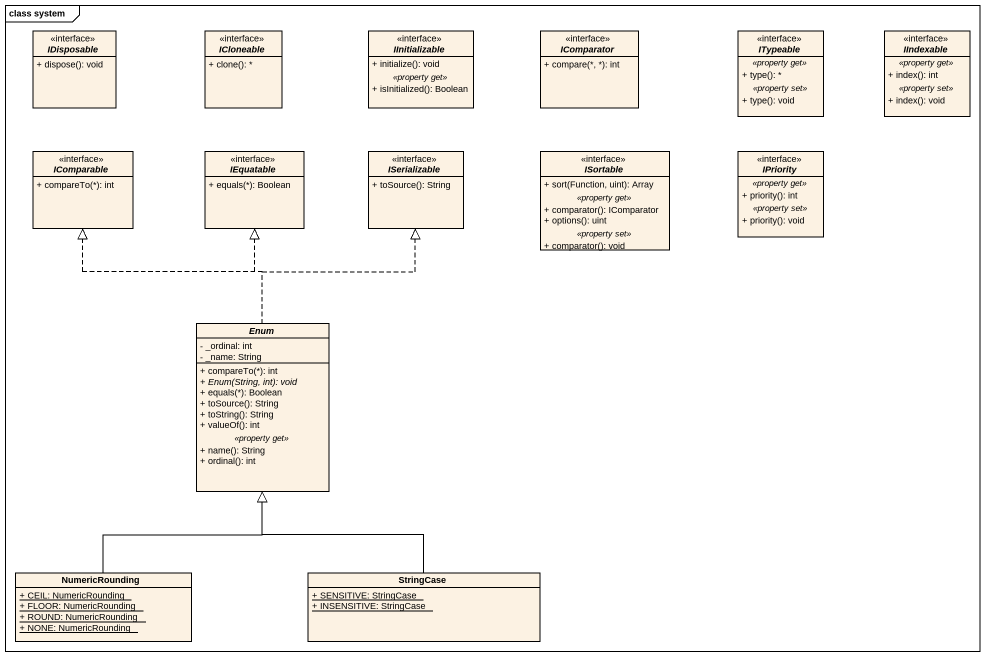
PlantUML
@startuml
mainframe class system
hide circle
hide empty members
skinparam classAttributeIconSize 0
interface IDisposable <<interface>> {
  + dispose(): void
}
interface ICloneable <<interface>> {
  + clone(): *
}
interface IInitializable <<interface>> {
  + initialize(): void
  .. <<property get>> ..
  + isInitialized(): Boolean
}
interface IComparator <<interface>> {
  + compare(*, *): int
}
interface ITypeable <<interface>> {
  .. <<property get>> ..
  + type(): *
  .. <<property set>> ..
  + type(): void
}
interface IIndexable <<interface>> {
  .. <<property get>> ..
  + index(): int
  .. <<property set>> ..
  + index(): void
}
interface IComparable <<interface>> {
  + compareTo(*): int
}
interface IEquatable <<interface>> {
  + equals(*): Boolean
}
interface ISerializable <<interface>> {
  + toSource(): String
}
interface ISortable <<interface>> {
  + sort(Function, uint): Array
  .. <<property get>> ..
  + comparator(): IComparator
  + options(): uint
  .. <<property set>> ..
  + comparator(): void
}
interface IPriority <<interface>> {
  .. <<property get>> ..
  + priority(): int
  .. <<property set>> ..
  + priority(): void
}
abstract class "Enum" as Enum_ {
  - _ordinal: int
  - _name: String
  --
  + compareTo(*): int
  {abstract} + Enum(String, int): void
  + equals(*): Boolean
  + toSource(): String
  + toString(): String
  + valueOf(): int
  .. <<property get>> ..
  + name(): String
  + ordinal(): int
}
class NumericRounding {
  {static} + CEIL: NumericRounding
  {static} + FLOOR: NumericRounding
  {static} + ROUND: NumericRounding
  {static} + NONE: NumericRounding
}
class StringCase {
  {static} + SENSITIVE: StringCase
  {static} + INSENSITIVE: StringCase
}
Enum_ .up.|> IComparable
Enum_ .up.|> IEquatable
Enum_ .up.|> ISerializable
NumericRounding -up-|> Enum_
StringCase -up-|> Enum_
@enduml
